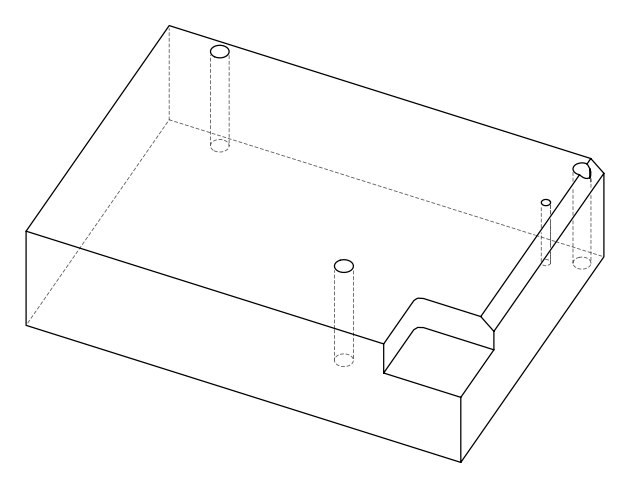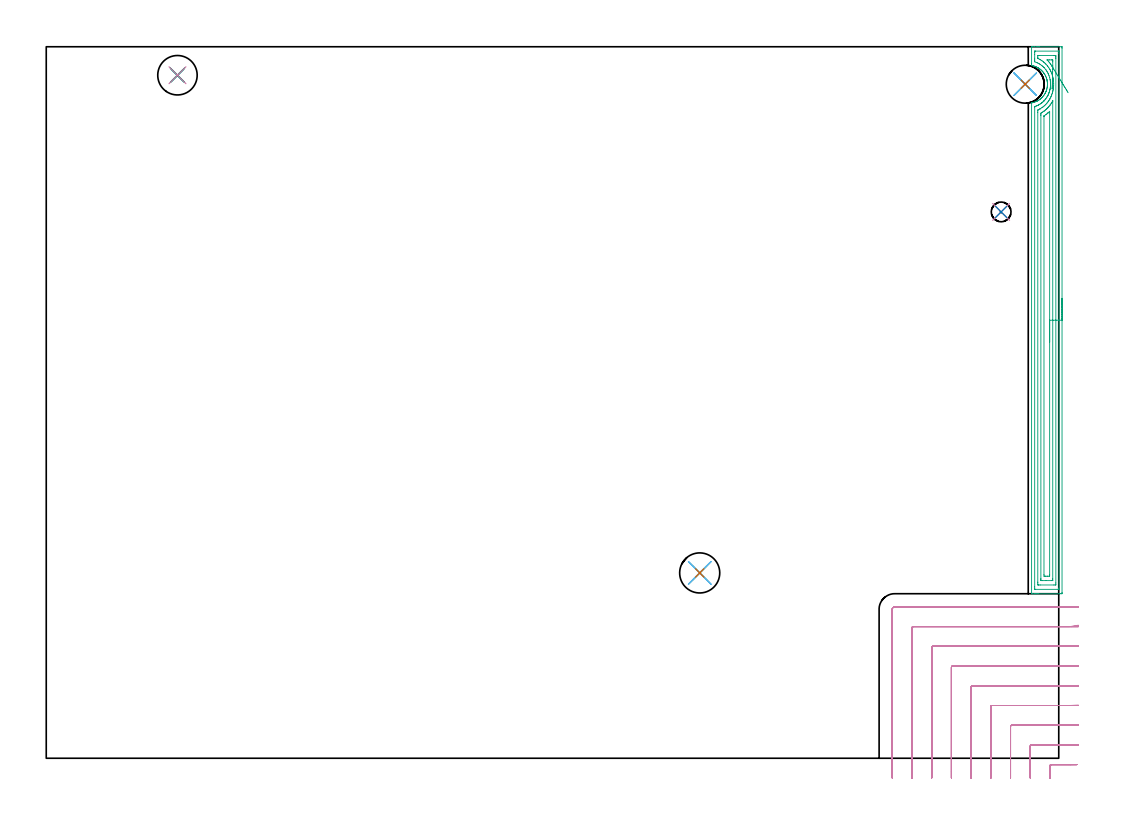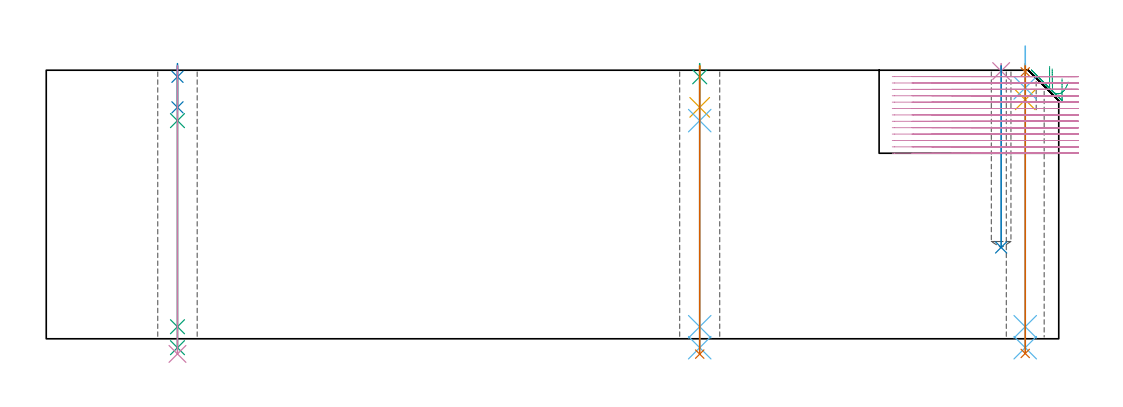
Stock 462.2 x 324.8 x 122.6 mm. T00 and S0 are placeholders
(PLAN: 16 operations, 12 tool changes, 38.6 min)
(1 SPOT_DRILL | STEP1HOLE | NXT0321_9005460120000 | 0.03 min | 4 mm3)
(2 SPOT_DRILL_1 | STEP1HOLE_1 | NXT0321_9005460120000 | 0.05 min | 182 mm3)
(3 SPOT_DRILL_2 | STEP1HOLE_2 | NXT0321_9005460120000 | 0.05 min | 182 mm3)
(4 SPOT_DRILL_3 | STEP1POCKET | NXT0321_9005460120000 | 0.03 min | 1 mm3)
(5 DRILL_BLIND_HOLE_INTO_CENTER | STEP1HOLE | UGT0301_485 | 0.06 min | 735 mm3)
(6 GUN_DRILL_THROUGH_HOLE | STEP1HOLE | UGT0307_008 | 0.67 min | 10855 mm3)
(7 DRILL_TO_ENLARGE_THROUGH_HOLE | STEP1HOLE | UGT0301_244 | 0.53 min | 17161 mm3)
(8 DRILL_BLIND_HOLE_INTO_CENTER_1 | STEP1HOLE_1 | NXT0301_084 | 0.08 min | 1386 mm3)
(9 GUN_DRILL_THROUGH_HOLE_1 | STEP1HOLE_1 | UGT0307_008 | 0.61 min | 10118 mm3)
(10 DRILL_TO_ENLARGE_THROUGH_HOLE_1 | STEP1HOLE_1 | UGT0301_046 | 0.53 min | 19449 mm3)
(11 DRILL_BLIND_HOLE_INTO_CENTER_2 | STEP1HOLE_2 | NXT0301_084 | 0.08 min | 1386 mm3)
(12 GUN_DRILL_THROUGH_HOLE_2 | STEP1HOLE_2 | UGT0307_008 | 0.61 min | 10118 mm3)
(13 DRILL_TO_ENLARGE_THROUGH_HOLE_2 | STEP1HOLE_2 | UGT0301_252 | 0.53 min | 20493 mm3)
(14 DRILL_BLIND_HOLE_INTO_CENTER_3 | STEP1POCKET | UGT0301_485 | 0.33 min | 4996 mm3)
(15 AREA_MILL | FG_CHAMFER_SURFACE | UGT0205_001 | 10.27 min | 24516 mm3)
(16 MILL_CORNER_NOTCH_RECTANGULAR | CORNER_NOTCH_RECTANGULAR | NXT0201_011 | Follow Part, ap 3, ae 75% | 24.11 min | 232336 mm3)
(TOOL NXT0321_9005460120000 | NC Spot Drill, 142deg, 12mm, Carbide, Uncoated | D12 PA142 FL30 Z2)
(TOOL UGT0301_485 | Carbide Drill 9.0 mm | D9 PA118 FL81 Z2)
(TOOL UGT0307_008 | Gun Drill 11 mm | D11 PA130 FL24 Z1)
(TOOL UGT0301_244 | Twist Drill 17.3 mm | D17.3 PA118 FL130 Z2)
(TOOL NXT0301_084 | Carbide Drill 11.3mm [860.1-1130-034A1-MM 2214] | D11.3 PA140 FL55 Z2)
(TOOL UGT0301_046 | Twist Drill 18 mm | D18 PA118 FL130 Z2)
(TOOL UGT0301_252 | Twist Drill 18.3 mm | D18.3 PA118 FL135 Z2)
(TOOL UGT0205_001 | Chamfer Mill 20 x 3 x 45 deg. | D20 FL50 Z2)
(TOOL NXT0201_011 | ENDMILL 12mm [2P460-1200-NA 1630] | D12 FL38 Z6)
(OP 1 SPOT_DRILL)
G17 G21 G94 G90
T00 M6
G54
G17 G0 G90 X446.9 Y307.7 S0 M3
G43 Z132.6 H0
G94 G81 G98 Z121.855 F250. R125.6
G80
M5
M2
(OP 2 SPOT_DRILL_1)
G17 G21 G94 G90
T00 M6
G54
G17 G0 G90 X59.9 Y311.8 S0 M3
G43 Z132.6 H0
G94 G81 G98 Z119.6 F250. R125.6
G80
M5
M2
(OP 3 SPOT_DRILL_2)
G17 G21 G94 G90
T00 M6
G54
G17 G0 G90 X298.3 Y84.6 S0 M3
G43 Z132.6 H0
G94 G81 G98 Z119.6 F250. R125.6
G80
M5
M2
(OP 4 SPOT_DRILL_3)
G17 G21 G94 G90
T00 M6
G54
G17 G0 G90 X435.9 Y249.4 S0 M3
G43 Z132.6 H0
G94 G81 G98 Z122.213 F250. R125.6
G80
M5
M2
(OP 5 DRILL_BLIND_HOLE_INTO_CENTER)
G17 G21 G94 G90
T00 M6
G54
G17 G0 G90 X446.9 Y307.7 S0 M3
G43 Z132.6 H0
G94 G81 G98 Z109.1 F250. R124.6
G80
M5
M2
(OP 6 GUN_DRILL_THROUGH_HOLE)
G17 G21 G94 G90
T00 M6
G54
G17 G0 G90 X446.9 Y307.7 M8
G43 Z133.629 H0
S716 M3
G94 G1 Z114.535 F125. M26
G4 X.084
Z5.5 F250.
G4 X.084
Z-4.065 F125.
G4 X.084
M5
M9
G0 Z133.629
M2
(OP 7 DRILL_TO_ENLARGE_THROUGH_HOLE)
G17 G21 G94 G90
T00 M6
G54
G17 G0 G90 X446.9 Y307.7 S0 M3
G43 Z132.6 H0
G94 G73 G98 Z-6.697 F250. Q16.162 R124.6
G80
M5
M2
(OP 8 DRILL_BLIND_HOLE_INTO_CENTER_1)
G17 G21 G94 G90
T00 M6
G54
G17 G0 G90 X59.9 Y311.8 S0 M3
G43 Z132.6 H1
G94 G81 G98 Z105.65 F250. R124.6
G80
M5
M2
(OP 9 GUN_DRILL_THROUGH_HOLE_1)
G17 G21 G94 G90
T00 M6
G54
G17 G0 G90 X59.9 Y311.8 M8
G43 Z132.6 H0
Z119.127
S716 M3
G94 G1 Z99.587 F125. M26
G4 X.084
Z5.5 F250.
G4 X.084
Z-4.065 F125.
G4 X.084
M5
M9
G0 Z119.127
Z132.6
M2
(OP 10 DRILL_TO_ENLARGE_THROUGH_HOLE_1)
G17 G21 G94 G90
T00 M6
G54
G17 G0 G90 X59.9 Y311.8 S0 M3
G43 Z132.6 H0
G94 G73 G98 Z-6.908 F250. Q16.188 R124.6
G80
M5
M2
(OP 11 DRILL_BLIND_HOLE_INTO_CENTER_2)
G17 G21 G94 G90
T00 M6
G54
G17 G0 G90 X298.3 Y84.6 S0 M3
G43 Z132.6 H1
G94 G81 G98 Z105.65 F250. R124.6
G80
M5
M2
(OP 12 GUN_DRILL_THROUGH_HOLE_2)
G17 G21 G94 G90
T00 M6
G54
G17 G0 G90 X298.3 Y84.6 M8
G43 Z132.6 H0
Z119.318
S716 M3
G94 G1 Z99.587 F125. M26
G4 X.084
Z5.5 F250.
G4 X.084
Z-4.065 F125.
G4 X.084
M5
M9
G0 Z119.318
Z132.6
M2
(OP 13 DRILL_TO_ENLARGE_THROUGH_HOLE_2)
G17 G21 G94 G90
T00 M6
G54
G17 G0 G90 X298.3 Y84.6 S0 M3
G43 Z132.6 H0
G94 G73 G98 Z-6.998 F250. Q16.2 R124.6
G80
M5
M2
(OP 14 DRILL_BLIND_HOLE_INTO_CENTER_3)
G17 G21 G94 G90
T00 M6
G54
G17 G0 G90 X435.9 Y249.4 S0 M3
G43 Z132.6 H0
G94 G81 G98 Z41.7 F250. R124.6
G80
M5
M2
(OP 15 AREA_MILL)
G17 G21 G94 G90
T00 M6
G54
G17 G0 G90 X463.7 Y209.95 S1061 M3
G43 Z132.6 H0
Z118.7
G94 G1 Y209.912 Z117.828 F250.
Y209.798 Z116.964
Y209.609 Z116.112
Y209.347 Z115.28
Y209.013 Z114.474
Y208.61 Z113.7
Y208.142 Z112.964
Y207.61 Z112.272
Y207.021 Z111.629
Y206.378 Z111.04
Y205.686 Z110.508
Y204.95 Z110.04
Y204.176 Z109.637
Y203.37 Z109.303
Y202.538 Z109.041
Y201.687 Z108.852
Y200.822 Z108.738
Y199.95 Z108.7
X463.699 Y75.723 Z108.701
X463.696 Y75.341 Z108.702
X463.693 Y75.11 Z108.705
X463.322 Y75.105 Z109.076
X462.711 Y75.1 Z109.687
X452.807 Z119.587
X452.276 Z120.12
X451.931 Z120.465
X451.4 Z120.996
X451.055 Z121.34
X450.098 Z122.301
X449.949 Y75.101 Z122.444
X449.89 Y75.103 Z122.501
X449.803 Y75.11 Z122.588
X449.8 Y75.276 Z122.6
Y299.153
X449.804 Y299.157 Z122.595
X449.818 Y299.167 Z122.581
X449.895 Y299.183 Z122.503
X450.178 Y299.252 Z122.217
X450.402 Y299.305 Z121.996
X450.788 Y299.397 Z121.611
X451.237 Y299.536 Z121.162
X451.68 Y299.706 Z120.718
X451.775 Y299.749 Z120.623
X451.931 Y299.818 Z120.465
X452.283 Y299.973 Z120.117
X452.418 Y300.046 Z119.982
X452.573 Y300.13 Z119.826
X452.807 Y300.271 Z119.591
X453.023 Y300.4 Z119.375
X453.245 Y300.548 Z119.152
X453.464 Y300.694 Z118.933
X453.699 Y300.866 Z118.699
X453.788 Y300.94 Z118.61
X454.033 Y301.143 Z118.366
X454.357 Y301.435 Z118.041
X454.458 Y301.536 Z117.939
X454.559 Y301.638 Z117.836
X454.655 Y301.732 Z117.744
X454.683 Y301.759 Z117.716
X454.972 Y302.086 Z117.427
X455.25 Y302.423 Z117.15
X455.42 Y302.652 Z116.979
X455.711 Y303.094 Z116.688
X455.728 Y303.123 Z116.671
X455.981 Y303.545 Z116.419
X456.02 Y303.619 Z116.38
X456.142 Y303.852 Z116.257
X456.237 Y304.068 Z116.159
X456.403 Y304.439 Z115.996
X456.43 Y304.515 Z115.966
X456.571 Y304.883 Z115.828
X456.712 Y305.332 Z115.686
X456.731 Y305.409 Z115.666
X456.825 Y305.777 Z115.574
X456.914 Y306.225 Z115.483
X456.924 Y306.302 Z115.47
X456.979 Y306.671 Z115.418
X456.989 Y306.766 Z115.408
X457.005 Y306.926 Z115.389
X457.024 Y307.093 Z115.374
X457.026 Y307.118 Z115.372
X457.032 Y307.196 Z115.365
X457.033 Y307.211 Z115.364
X457.038 Y307.392 Z115.36
X457.041 Y307.611 Z115.351
Y307.659 Z115.35
X457.04 Y307.821 Z115.353
Y307.931 Z115.357
X457.039 Y308.011
X457.035 Y308.09 Z115.359
X457.036 Y308.096
X457.034 Y308.119
X457.033 Y308.189 Z115.363
X457.026 Y308.29 Z115.374
X457.004 Y308.547 Z115.396
X456.959 Y308.904 Z115.437
X456.945 Y308.984 Z115.449
X456.921 Y309.129 Z115.477
X456.896 Y309.277 Z115.502
X456.884 Y309.351 Z115.515
X456.803 Y309.715 Z115.596
X456.785 Y309.797 Z115.614
X456.75 Y309.92 Z115.649
X456.658 Y310.245 Z115.74
X456.509 Y310.69 Z115.89
X456.334 Y311.124 Z116.065
X456.126 Y311.583 Z116.271
X455.875 Y312.034 Z116.522
X455.602 Y312.476 Z116.794
X455.543 Y312.559 Z116.852
X455.436 Y312.712 Z116.962
X455.328 Y312.864 Z117.07
X455.249 Y312.975 Z117.149
X455.091 Y313.175 Z117.306
X454.931 Y313.369 Z117.469
X454.854 Y313.452 Z117.546
X454.649 Y313.674 Z117.751
X454.521 Y313.802 Z117.879
X454.357 Y313.966 Z118.042
X454.121 Y314.179 Z118.275
X454.03 Y314.262 Z118.368
X453.923 Y314.346 Z118.477
X453.874 Y314.384 Z118.525
X453.683 Y314.531 Z118.712
X453.54 Y314.644 Z118.859
X453.465 Y314.702 Z118.934
X453.375 Y314.765 Z119.024
X453.245 Y314.854 Z119.151
X453.127 Y314.937 Z119.272
X453.12 Y314.942 Z119.28
X452.944 Y315.053 Z119.455
X452.807 Y315.139 Z119.589
X452.781 Y315.155 Z119.615
X452.63 Y315.24 Z119.77
X452.573 Y315.271 Z119.827
X452.452 Y315.332 Z119.948
X452.129 Y315.495 Z120.269
X451.931 Y315.583 Z120.467
X451.68 Y315.696 Z120.718
X451.236 Y315.864 Z121.162
X451.055 Y315.923 Z121.343
X450.788 Y316.01 Z121.611
X450.654 Y316.048 Z121.745
X449.895 Y316.217 Z122.503
X449.806 Y316.244 Z122.591
X449.8 Y317.026 Z122.6
Y324.624
X449.802 Y324.79 Z122.588
X449.947 Y324.797 Z122.446
X450.098 Y324.8 Z122.301
X450.363 Z122.036
X451.055 Z121.34
X452.276 Z120.12
X452.807 Z119.587
X453.418 Z118.977
X463.322 Z109.076
X463.59 Y324.797 Z108.807
X463.692 Y324.79 Z108.706
X463.699 Y324.686 Z108.699
X463.7 Y324.177 Z108.7
Y199.95
X462.286 Z110.114
X462.285 Y77.674 Z110.115
X462.284 Y77.511 Z110.116
X462.279 Y77.146 Z110.121
X462.278 Y77.11 Z110.122
X462.213 Y77.106 Z110.187
X462.106 Y77.102 Z110.294
X461.972 Y77.1 Z110.429
X451.456 Y77.101 Z120.944
X451.278 Y77.105 Z121.122
X451.246 Y77.109 Z121.154
X451.221 Y77.115 Z121.179
X451.22 Y77.155 Z121.18
X451.216 Y77.346 Z121.184
X451.215 Y77.511 Z121.185
X451.214 Y78.241 Z121.186
X451.215 Y297.202 Z121.185
X451.217 Y297.365 Z121.183
X451.219 Y297.455 Z121.181
X451.221 Y297.471 Z121.179
X451.257 Y297.487 Z121.143
X451.332 Y297.515 Z121.068
X451.518 Y297.58 Z120.882
X451.667 Y297.634 Z120.733
X451.931 Y297.739 Z120.469
X452.291 Y297.891 Z120.109
X452.807 Y298.124 Z119.593
X452.897 Y298.167 Z119.503
X453.068 Y298.259 Z119.332
X453.454 Y298.493 Z118.946
X453.683 Y298.639 Z118.717
X453.988 Y298.842 Z118.412
X454.425 Y299.153 Z117.975
X454.5 Y299.213 Z117.9
X454.559 Y299.264 Z117.841
X454.97 Y299.627 Z117.43
X455.42 Y300.046 Z116.98
X455.428 Y300.055 Z116.972
X455.436 Y300.063 Z116.964
X455.844 Y300.524 Z116.556
X456.196 Y300.94 Z116.204
X456.23 Y300.982 Z116.17
X456.247 Y301.006 Z116.153
X456.312 Y301.097 Z116.088
X456.606 Y301.533 Z115.794
X456.8 Y301.834 Z115.6
X456.947 Y302.08 Z115.453
X457.188 Y302.497 Z115.212
X457.267 Y302.647 Z115.133
X457.306 Y302.728 Z115.094
X457.542 Y303.261 Z114.858
X457.692 Y303.621 Z114.708
X457.754 Y303.78 Z114.646
X457.795 Y303.896 Z114.605
X458.003 Y304.515 Z114.397
X458.011 Y304.542 Z114.389
X458.017 Y304.563 Z114.383
X458.064 Y304.741 Z114.336
X458.19 Y305.281 Z114.21
X458.217 Y305.409 Z114.183
X458.281 Y305.744 Z114.119
X458.326 Y306.036 Z114.074
X458.364 Y306.302 Z114.036
X458.42 Y306.833 Z113.98
X458.442 Y307.196 Z113.958
X458.452 Y307.694 Z113.948
X458.447 Y308.09 Z113.953
X458.415 Y308.626 Z113.985
X458.379 Y308.984 Z114.021
X458.342 Y309.283 Z114.058
X458.283 Y309.654 Z114.117
X458.242 Y309.877 Z114.158
X458.064 Y310.655 Z114.336
X458.032 Y310.771 Z114.368
X458.019 Y310.818 Z114.381
X457.736 Y311.665 Z114.664
X457.507 Y312.233 Z114.893
X457.356 Y312.559 Z115.044
X457.188 Y312.895 Z115.212
X456.869 Y313.452 Z115.531
X456.654 Y313.8 Z115.746
X456.312 Y314.301 Z116.088
X456.28 Y314.346 Z116.12
X456.187 Y314.474 Z116.213
X455.526 Y315.24 Z116.874
X455.482 Y315.287 Z116.918
X455.436 Y315.333 Z116.964
X455.033 Y315.718 Z117.367
X454.56 Y316.133 Z117.84
X453.683 Y316.766 Z118.717
X453.266 Y317.027 Z119.134
X452.807 Y317.266 Z119.593
X452.356 Y317.487 Z120.044
X451.931 Y317.661 Z120.469
X451.231 Y317.921 Z121.169
X451.217 Y318.649 Z121.183
X451.216 Y318.815 Z121.184
X451.214 Y319.545 Z121.186
Y321.333
X451.215 Y322.226 Z121.185
X451.216 Y322.389 Z121.184
X451.221 Y322.754 Z121.179
X451.222 Y322.79 Z121.178
X451.287 Y322.794 Z121.113
X451.394 Y322.798 Z121.006
X451.529 Y322.8 Z120.871
X462.044 Y322.799 Z110.356
X462.222 Y322.795 Z110.178
X462.254 Y322.791 Z110.146
X462.279 Y322.785 Z110.121
X462.28 Y322.745 Z110.12
X462.284 Y322.554 Z110.116
X462.285 Y322.389 Z110.115
X462.286 Y321.659 Z110.114
Y199.95
X460.872 Z111.528
X460.871 Y80.01 Z111.529
X460.866 Y79.298 Z111.534
X460.865 Y79.123 Z111.535
X460.693 Y79.11 Z111.707
X460.01 Y79.101 Z112.39
X453.683 Y79.1 Z118.717
X452.998 Y79.104 Z119.402
X452.807 Y79.11 Z119.593
X452.635 Y79.125 Z119.765
X452.632 Y79.298 Z119.768
X452.63 Y79.479 Z119.77
X452.629 Y80.192 Z119.771
X452.628 Y80.374 Z119.772
X452.629 Y294.866 Z119.771
X452.631 Y295.578 Z119.769
X452.633 Y295.756 Z119.767
X452.638 Y295.93 Z119.762
X452.807 Y296.013 Z119.593
X453.11 Y296.162 Z119.29
X453.683 Y296.454 Z118.717
X453.695 Y296.46 Z118.705
X453.715 Y296.472 Z118.685
X454.559 Y297.012 Z117.841
X454.765 Y297.156 Z117.635
X455.056 Y297.365 Z117.344
X455.267 Y297.537 Z117.133
X455.436 Y297.68 Z116.964
X455.74 Y297.949 Z116.66
X456.073 Y298.259 Z116.327
X456.194 Y298.379 Z116.206
X456.312 Y298.502 Z116.088
X456.618 Y298.841 Z115.782
X456.892 Y299.153 Z115.508
X457.027 Y299.317 Z115.373
X457.188 Y299.523 Z115.212
X457.405 Y299.825 Z114.995
X457.559 Y300.046 Z114.841
X457.761 Y300.356 Z114.639
X458.064 Y300.841 Z114.336
X458.101 Y300.903 Z114.299
X458.122 Y300.94 Z114.278
X458.411 Y301.48 Z113.989
X458.577 Y301.834 Z113.823
X458.691 Y302.088 Z113.709
X458.941 Y302.668 Z113.459
X458.957 Y302.711 Z113.443
X458.963 Y302.728 Z113.437
X459.181 Y303.376 Z113.219
X459.262 Y303.621 Z113.138
X459.387 Y304.059 Z113.013
X459.498 Y304.515 Z112.902
X459.558 Y304.779 Z112.842
X459.676 Y305.409 Z112.724
X459.696 Y305.532 Z112.704
X459.8 Y306.302 Z112.6
X459.802 Y306.317 Z112.598
X459.817 Y306.455 Z112.583
X459.861 Y307.152 Z112.539
X459.862 Y307.196 Z112.538
X459.867 Y308.039 Z112.533
X459.865 Y308.09 Z112.535
X459.817 Y308.959 Z112.583
X459.814 Y308.984 Z112.586
X459.757 Y309.456 Z112.643
X459.698 Y309.877 Z112.702
X459.677 Y310.02 Z112.723
X459.601 Y310.428 Z112.799
X459.523 Y310.771 Z112.877
X459.429 Y311.167 Z112.971
X459.293 Y311.665 Z113.107
X459.043 Y312.454 Z113.357
X459.007 Y312.559 Z113.393
X458.989 Y312.608 Z113.411
X458.941 Y312.729 Z113.459
X458.631 Y313.452 Z113.769
X458.446 Y313.842 Z113.954
X458.182 Y314.346 Z114.218
X458.14 Y314.423 Z114.26
X458.064 Y314.551 Z114.336
X457.637 Y315.24 Z114.763
X457.188 Y315.874 Z115.212
X456.976 Y316.133 Z115.424
X456.312 Y316.897 Z116.088
X456.187 Y317.027 Z116.213
X455.802 Y317.396 Z116.598
X455.436 Y317.711 Z116.964
X455.183 Y317.921 Z117.217
X454.559 Y318.379 Z117.841
X454.312 Y318.557 Z118.088
X453.913 Y318.815 Z118.487
X453.683 Y318.943 Z118.717
X453.413 Y319.09 Z118.987
X452.807 Y319.385 Z119.593
X452.716 Y319.431 Z119.684
X452.659 Y319.461 Z119.741
X452.635 Y319.48 Z119.765
X452.634 Y319.527 Z119.766
X452.63 Y319.708 Z119.77
Y319.889
X452.634 Y320.602 Z119.766
X452.636 Y320.777 Z119.764
X452.807 Y320.79 Z119.593
X453.49 Y320.799 Z118.91
X459.817 Y320.8 Z112.583
X460.502 Y320.797 Z111.898
X460.693 Y320.79 Z111.707
X460.865 Y320.775 Z111.535
X460.868 Y320.602 Z111.532
X460.87 Y320.421 Z111.53
X460.871 Y319.708 Z111.529
X460.872 Y319.526 Z111.528
Y199.95
X459.457 Z112.943
Y81.979
X459.456 Y81.453 Z112.944
X459.454 Y81.277 Z112.946
X459.45 Y81.137 Z112.95
X459.446 Y81.109 Z112.954
X459.425 Y81.107 Z112.975
X459.372 Y81.104 Z113.028
X458.941 Y81.1 Z113.459
X456.312 Z116.088
X454.545 Z117.855
X454.131 Y81.11 Z118.269
X454.049 Y81.124 Z118.351
X454.046 Y81.183 Z118.354
X454.045 Y81.245 Z118.355
X454.043 Y81.612 Z118.357
Y81.979
Y293.424
X454.044 Y293.79 Z118.356
X454.047 Y294.313 Z118.353
X454.05 Y294.494 Z118.35
X454.559 Y294.815 Z117.841
X455.017 Y295.111 Z117.383
X455.436 Y295.392 Z116.964
X455.544 Y295.468 Z116.856
X455.693 Y295.578 Z116.707
X456.035 Y295.86 Z116.365
X456.312 Y296.095 Z116.088
X456.509 Y296.27 Z115.891
X456.728 Y296.472 Z115.672
X456.962 Y296.703 Z115.438
X457.188 Y296.934 Z115.212
X457.394 Y297.156 Z115.006
X457.582 Y297.365 Z114.818
X457.805 Y297.63 Z114.595
X458.064 Y297.946 Z114.336
X458.199 Y298.121 Z114.201
X458.3 Y298.259 Z114.1
X458.564 Y298.643 Z113.836
X458.903 Y299.153 Z113.497
X458.918 Y299.176 Z113.482
X459.437 Y300.071 Z112.963
X459.448 Y300.086 Z112.952
X459.453 Y300.091 Z112.947
X459.456 Y300.071 Z112.944
X459.457 Y300.046 Z112.943
Y300.006
Y199.95
X458.043 Z114.357
Y83.767
X458.039 Y83.331 Z114.361
X458.036 Y83.122 Z114.364
X457.832 Y83.109 Z114.568
X457.188 Y83.102 Z115.212
X456.965 Y83.1 Z115.435
X456.312 Y83.101 Z116.088
X456.088 Y83.102 Z116.312
X455.576 Y83.11 Z116.824
X455.464 Y83.126 Z116.936
X455.457 Y83.767 Z116.943
Y292.897
X455.462 Y293.114 Z116.938
X455.464 Y293.166 Z116.936
X455.471 Y293.186 Z116.929
X455.494 Y293.205 Z116.906
X455.584 Y293.269 Z116.816
X456.332 Y293.79 Z116.068
X456.805 Y294.182 Z115.595
X457.188 Y294.507 Z115.212
X457.282 Y294.589 Z115.118
X457.386 Y294.684 Z115.014
X457.992 Y295.273 Z114.409
X458.019 Y295.297 Z114.381
X458.032 Y295.308 Z114.368
X458.036 Y295.292 Z114.364
X458.043 Y294.684 Z114.357
Y199.95
Y199.078 Z114.395
Y198.214 Z114.509
Y197.362 Z114.698
Y196.53 Z114.96
Y195.724 Z115.294
Y194.95 Z115.697
Y194.214 Z116.165
Y193.522 Z116.696
Y192.879 Z117.286
Y192.29 Z117.929
Y191.759 Z118.621
Y191.29 Z119.357
Y190.887 Z120.131
Y190.553 Z120.937
Y190.291 Z121.769
Y190.102 Z122.62
Y189.988 Z123.485
Y189.95 Z124.357
G0 Z132.6
X466.479 Y303.826
Z117.197
G1 X466.251 Y304.199 Z116.442
X465.99 Y304.626 Z115.727
X465.698 Y305.105 Z115.059
X465.377 Y305.631 Z114.443
X465.028 Y306.202 Z113.882
X464.656 Y306.812 Z113.382
X464.262 Y307.457 Z112.946
X463.85 Y308.132 Z112.578
X463.423 Y308.832 Z112.28
X462.984 Y309.551 Z112.054
X462.536 Y310.285 Z111.903
X462.084 Y311.026 Z111.827
X461.629 Y311.771
X461.176 Y312.513 Z111.904
X460.729 Y313.246 Z112.056
X460.29 Y313.965 Z112.282
X459.863 Y314.665 Z112.58
X459.451 Y315.34 Z112.949
X459.3 Y315.586 Z113.1
X459.2 Y315.752 Z113.2
X459.021 Y316.052 Z113.379
X458.971 Y316.133 Z113.429
X458.611 Y316.69 Z113.789
X458.372 Y317.027 Z114.028
X458.064 Y317.446 Z114.336
X457.664 Y317.921 Z114.736
X457.188 Y318.467 Z115.212
X456.989 Y318.676 Z115.411
X456.923 Y318.747 Z115.477
X456.896 Y318.779 Z115.504
X456.888 Y318.792 Z115.512
X456.987 Y318.796 Z115.413
X457.188 Y318.8 Z115.212
X457.202 Z115.198
X458.064 Z114.336
X458.955 Z113.445
X459.369 Y318.79 Z113.031
X459.451 Y318.776 Z112.949
X459.454 Y318.717 Z112.946
X459.455 Y318.655 Z112.945
X459.457 Y318.288 Z112.943
Y317.921
Y316.133
Y315.944
X459.456 Y315.608 Z112.944
X459.454 Y315.471 Z112.946
X459.451 Y315.34 Z112.949
X459.429 Y314.47 Z113.009
X459.407 Y313.608 Z113.145
X459.386 Y312.761 Z113.355
X459.366 Y311.937 Z113.638
X459.346 Y311.139 Z113.991
X459.327 Y310.376 Z114.413
X459.309 Y309.652 Z114.9
X459.292 Y308.974 Z115.448
X459.276 Y308.346 Z116.054
X459.262 Y307.773 Z116.711
X459.249 Y307.259 Z117.417
X459.238 Y306.809 Z118.164
X459.228 Y306.426 Z118.947
X459.22 Y306.113 Z119.761
X459.214 Y305.871 Z120.6
X459.21 Y305.704 Z121.456
X459.208 Y305.611 Z122.323
X459.207 Y305.595 Z123.196
G0 Z132.6
M5
M2
(OP 16 MILL_CORNER_NOTCH_RECTANGULAR)
G17 G21 G94 G90
T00 M6
G54
G17 G0 G90 X470.455 Y-2.863 S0 M3
G43 Z132.602 H1
Z119.686
G94 G1 X467.455 Y-2.896 F250.
G2 X466.666 Y-2.9 R72. F500.
G1 X458.795
G3 X458.2 Y-3.495 R0.6
G1 Y-6.
Y-9. F250.
G0 Z132.602
X471.199 Y6.192
Z119.686
G1 X468.2 Y6.119
G2 X466.666 Y6.1 R63. F500.
G1 X449.795
G3 X449.2 Y5.505 R0.6
G1 Y-6.
Y-9. F250.
G0 Z132.602
X471.199 Y15.207
Z119.686
G1 X468.2 Y15.122
G2 X466.666 Y15.1 R54. F500.
G1 X440.795
G3 X440.2 Y14.505 R0.6
G1 Y-6.
Y-9. F250.
G0 Z132.602
X471.198 Y24.228
Z119.686
G1 X468.2 Y24.126
G2 X466.666 Y24.1 R45. F500.
G1 X431.795
G3 X431.2 Y23.505 R0.6
G1 Y-6.
Y-9. F250.
G0 Z132.602
X471.197 Y33.261
Z119.686
G1 X468.2 Y33.133
G2 X466.666 Y33.1 R36. F500.
G1 X422.796
G3 X422.2 Y32.504 R0.6
G1 Y-6.
Y-9. F250.
G0 Z132.602
X471.195 Y42.314
Z119.686
G1 X468.2 Y42.144
G2 X466.666 Y42.1 R27. F500.
G1 X413.796
G3 X413.2 Y41.504 R0.6
G1 Y-6.
Y-9. F250.
G0 Z132.602
X471.189 Y51.421
Z119.686
G1 X468.2 Y51.166
G2 X466.666 Y51.1 R18. F500.
G1 X404.796
G3 X404.2 Y50.504 R0.6
G1 Y-6.
Y-9. F250.
G0 Z132.602
X471.156 Y60.743
Z119.686
G1 X468.2 Y60.232
G2 X466.666 Y60.1 R9. F500.
G1 X395.796
G3 X395.2 Y59.504 R0.6
G1 Y-6.
Y-9. F250.
G0 Z132.602
X469.666 Y69.1
Z119.686
G1 X466.666
X387.3 F500.
G3 X386.2 Y68. R1.1
G1 Y-6.
Y-9. F250.
G0 Z132.602
X470.453 Y-2.884
Z116.771
G1 X467.453 Y-2.899
X467.095 Y-2.9 F500.
X458.795
G3 X458.2 Y-3.495 R0.6
G1 Y-6.
Y-9. F250.
G0 Z132.602
X471.2 Y6.162
Z116.771
G1 X468.2 Y6.11
G2 X467.095 Y6.1 R63. F500.
G1 X449.795
G3 X449.2 Y5.505 R0.6
G1 Y-6.
Y-9. F250.
G0 Z132.602
X471.199 Y15.173
Z116.771
G1 X468.2 Y15.111
G2 X467.095 Y15.1 R54. F500.
G1 X440.795
G3 X440.2 Y14.505 R0.6
G1 Y-6.
Y-9. F250.
G0 Z132.602
X471.199 Y24.187
Z116.771
G1 X468.2 Y24.114
G2 X467.095 Y24.1 R45. F500.
G1 X431.795
G3 X431.2 Y23.505 R0.6
G1 Y-6.
Y-9. F250.
G0 Z132.602
X471.199 Y33.209
Z116.771
G1 X468.2 Y33.117
G2 X467.095 Y33.1 R36. F500.
G1 X422.796
G3 X422.2 Y32.504 R0.6
G1 Y-6.
Y-9. F250.
G0 Z132.602
X471.197 Y42.245
Z116.771
G1 X468.2 Y42.123
G2 X467.095 Y42.1 R27. F500.
G1 X413.796
G3 X413.2 Y41.504 R0.6
G1 Y-6.
Y-9. F250.
G0 Z132.602
X471.194 Y51.318
Z116.771
G1 X468.2 Y51.134
G2 X467.095 Y51.1 R18. F500.
G1 X404.796
G3 X404.2 Y50.504 R0.6
G1 Y-6.
Y-9. F250.
G0 Z132.602
X471.177 Y60.537
Z116.771
G1 X468.2 Y60.168
G2 X467.095 Y60.1 R9. F500.
G1 X395.796
G3 X395.2 Y59.504 R0.6
G1 Y-6.
Y-9. F250.
G0 Z132.602
X470.095 Y69.1
Z116.771
G1 X467.095
X387.3 F500.
G3 X386.2 Y68. R1.1
G1 Y-6.
Y-9. F250.
G0 Z132.602
X470.453 Y-2.9
Z113.855
G1 X467.453
X458.795 F500.
G3 X458.2 Y-3.495 R0.6
G1 Y-6.
Y-9. F250.
G0 Z132.602
X471.2 Y6.101
Z113.855
G1 X468.2 Y6.1
X458.795 F500.
X449.795
G3 X449.2 Y5.505 R0.6
G1 Y-6.
Y-9. F250.
G0 Z132.602
X471.2 Y15.101
Z113.855
G1 X468.2 Y15.1
X449.795 F500.
X440.795
G3 X440.2 Y14.505 R0.6
G1 Y-6.
Y-9. F250.
G0 Z132.602
X471.2 Y24.101
Z113.855
G1 X468.2 Y24.1
X440.795 F500.
X431.795
G3 X431.2 Y23.505 R0.6
G1 Y-6.
Y-9. F250.
G0 Z132.602
X471.2 Y33.102
Z113.855
G1 X468.2 Y33.1
X431.795 F500.
X422.796
G3 X422.2 Y32.504 R0.6
G1 Y-6.
Y-9. F250.
G0 Z132.602
X471.2 Y42.102
Z113.855
G1 X468.2 Y42.1
X422.796 F500.
X413.796
G3 X413.2 Y41.504 R0.6
G1 Y-6.
Y-9. F250.
G0 Z132.602
X471.2 Y51.104
Z113.855
G1 X468.2 Y51.1
X413.796 F500.
X404.796
G3 X404.2 Y50.504 R0.6
G1 Y-6.
Y-9. F250.
G0 Z132.602
X471.2 Y60.107
Z113.855
G1 X468.2 Y60.1
X404.796 F500.
X395.796
G3 X395.2 Y59.504 R0.6
G1 Y-6.
Y-9. F250.
G0 Z132.602
X471.178 Y69.1
Z113.855
G1 X468.178
X387.3 F500.
G3 X386.2 Y68. R1.1
G1 Y-6.
Y-9. F250.
G0 Z132.602
X470.453 Y-2.9
Z110.94
G1 X467.453
X458.795 F500.
G3 X458.2 Y-3.495 R0.6
G1 Y-6.
Y-9. F250.
G0 Z132.602
X471.2 Y6.1
Z110.94
G1 X468.2
X449.795 F500.
G3 X449.2 Y5.505 R0.6
G1 Y-6.
Y-9. F250.
G0 Z132.602
X471.2 Y15.1
Z110.94
G1 X468.2
X440.795 F500.
G3 X440.2 Y14.505 R0.6
G1 Y-6.
Y-9. F250.
G0 Z132.602
X471.2 Y24.1
Z110.94
G1 X468.2
X431.795 F500.
G3 X431.2 Y23.505 R0.6
G1 Y-6.
Y-9. F250.
G0 Z132.602
X471.2 Y33.1
Z110.94
G1 X468.2
X422.796 F500.
G3 X422.2 Y32.504 R0.6
G1 Y-6.
Y-9. F250.
G0 Z132.602
X471.2 Y42.1
Z110.94
G1 X468.2
X413.796 F500.
G3 X413.2 Y41.504 R0.6
G1 Y-6.
Y-9. F250.
G0 Z132.602
X471.2 Y51.1
Z110.94
G1 X468.2
X404.796 F500.
G3 X404.2 Y50.504 R0.6
G1 Y-6.
Y-9. F250.
G0 Z132.602
X471.2 Y60.1
Z110.94
G1 X468.2
X395.796 F500.
G3 X395.2 Y59.504 R0.6
G1 Y-6.
Y-9. F250.
G0 Z132.602
X471.2 Y69.1
Z110.94
G1 X468.2
X387.3 F500.
G3 X386.2 Y68. R1.1
G1 Y-6.
Y-9. F250.
G0 Z132.602
X470.453 Y-2.9
Z108.024
G1 X467.453
X458.795 F500.
G3 X458.2 Y-3.495 R0.6
G1 Y-6.
Y-9. F250.
G0 Z132.602
X471.2 Y6.1
Z108.024
G1 X468.2
X449.795 F500.
G3 X449.2 Y5.505 R0.6
G1 Y-6.
Y-9. F250.
G0 Z132.602
X471.2 Y15.1
Z108.024
G1 X468.2
X440.795 F500.
G3 X440.2 Y14.505 R0.6
G1 Y-6.
Y-9. F250.
G0 Z132.602
X471.2 Y24.1
Z108.024
G1 X468.2
X431.795 F500.
G3 X431.2 Y23.505 R0.6
G1 Y-6.
Y-9. F250.
G0 Z132.602
X471.2 Y33.1
Z108.024
G1 X468.2
X422.796 F500.
G3 X422.2 Y32.504 R0.6
G1 Y-6.
Y-9. F250.
G0 Z132.602
X471.2 Y42.1
Z108.024
G1 X468.2
X413.796 F500.
G3 X413.2 Y41.504 R0.6
G1 Y-6.
Y-9. F250.
G0 Z132.602
X471.2 Y51.1
Z108.024
G1 X468.2
X404.796 F500.
G3 X404.2 Y50.504 R0.6
G1 Y-6.
Y-9. F250.
G0 Z132.602
X471.2 Y60.1
Z108.024
G1 X468.2
X395.796 F500.
G3 X395.2 Y59.504 R0.6
G1 Y-6.
Y-9. F250.
G0 Z132.602
X471.2 Y69.1
Z108.024
G1 X468.2
X387.3 F500.
G3 X386.2 Y68. R1.1
G1 Y-6.
Y-9. F250.
G0 Z132.602
X470.453 Y-2.9
Z105.109
G1 X467.453
X458.795 F500.
G3 X458.2 Y-3.495 R0.6
G1 Y-6.
Y-9. F250.
G0 Z132.602
X471.2 Y6.1
Z105.109
G1 X468.2
X449.795 F500.
G3 X449.2 Y5.505 R0.6
G1 Y-6.
Y-9. F250.
G0 Z132.602
X471.2 Y15.1
Z105.109
G1 X468.2
X440.795 F500.
G3 X440.2 Y14.505 R0.6
G1 Y-6.
Y-9. F250.
G0 Z132.602
X471.2 Y24.1
Z105.109
G1 X468.2
X431.795 F500.
G3 X431.2 Y23.505 R0.6
G1 Y-6.
Y-9. F250.
G0 Z132.602
X471.2 Y33.1
Z105.109
G1 X468.2
X422.796 F500.
G3 X422.2 Y32.504 R0.6
G1 Y-6.
Y-9. F250.
G0 Z132.602
X471.2 Y42.1
Z105.109
G1 X468.2
X413.796 F500.
G3 X413.2 Y41.504 R0.6
G1 Y-6.
Y-9. F250.
G0 Z132.602
X471.2 Y51.1
Z105.109
G1 X468.2
X404.796 F500.
G3 X404.2 Y50.504 R0.6
G1 Y-6.
Y-9. F250.
G0 Z132.602
X471.2 Y60.1
Z105.109
G1 X468.2
X395.796 F500.
G3 X395.2 Y59.504 R0.6
G1 Y-6.
Y-9. F250.
G0 Z132.602
X471.2 Y69.1
Z105.109
G1 X468.2
X387.3 F500.
G3 X386.2 Y68. R1.1
G1 Y-6.
Y-9. F250.
G0 Z132.602
X470.453 Y-2.9
Z102.193
G1 X467.453
X458.795 F500.
G3 X458.2 Y-3.495 R0.6
G1 Y-6.
Y-9. F250.
G0 Z132.602
X471.2 Y6.1
Z102.193
G1 X468.2
X449.795 F500.
G3 X449.2 Y5.505 R0.6
G1 Y-6.
Y-9. F250.
G0 Z132.602
X471.2 Y15.1
Z102.193
G1 X468.2
X440.795 F500.
G3 X440.2 Y14.505 R0.6
G1 Y-6.
Y-9. F250.
G0 Z132.602
X471.2 Y24.1
Z102.193
G1 X468.2
X431.795 F500.
G3 X431.2 Y23.505 R0.6
G1 Y-6.
Y-9. F250.
G0 Z132.602
X471.2 Y33.1
Z102.193
G1 X468.2
X422.796 F500.
G3 X422.2 Y32.504 R0.6
G1 Y-6.
Y-9. F250.
G0 Z132.602
X471.2 Y42.1
Z102.193
G1 X468.2
X413.796 F500.
G3 X413.2 Y41.504 R0.6
G1 Y-6.
Y-9. F250.
G0 Z132.602
X471.2 Y51.1
Z102.193
G1 X468.2
X404.796 F500.
G3 X404.2 Y50.504 R0.6
G1 Y-6.
Y-9. F250.
G0 Z132.602
X471.2 Y60.1
Z102.193
G1 X468.2
X395.796 F500.
G3 X395.2 Y59.504 R0.6
G1 Y-6.
Y-9. F250.
G0 Z132.602
X471.2 Y69.1
Z102.193
G1 X468.2
X387.3 F500.
G3 X386.2 Y68. R1.1
G1 Y-6.
Y-9. F250.
G0 Z132.602
X470.453 Y-2.9
Z99.278
G1 X467.453
X458.795 F500.
G3 X458.2 Y-3.495 R0.6
G1 Y-6.
Y-9. F250.
G0 Z132.602
X471.2 Y6.1
Z99.278
G1 X468.2
X449.795 F500.
G3 X449.2 Y5.505 R0.6
G1 Y-6.
Y-9. F250.
G0 Z132.602
X471.2 Y15.1
Z99.278
G1 X468.2
X440.795 F500.
G3 X440.2 Y14.505 R0.6
G1 Y-6.
Y-9. F250.
G0 Z132.602
X471.2 Y24.1
Z99.278
G1 X468.2
X431.795 F500.
G3 X431.2 Y23.505 R0.6
G1 Y-6.
Y-9. F250.
G0 Z132.602
X471.2 Y33.1
Z99.278
G1 X468.2
X422.796 F500.
G3 X422.2 Y32.504 R0.6
G1 Y-6.
Y-9. F250.
G0 Z132.602
X471.2 Y42.1
Z99.278
G1 X468.2
X413.796 F500.
G3 X413.2 Y41.504 R0.6
G1 Y-6.
Y-9. F250.
G0 Z132.602
X471.2 Y51.1
Z99.278
G1 X468.2
X404.796 F500.
G3 X404.2 Y50.504 R0.6
G1 Y-6.
Y-9. F250.
G0 Z132.602
X471.2 Y60.1
Z99.278
G1 X468.2
X395.796 F500.
G3 X395.2 Y59.504 R0.6
G1 Y-6.
Y-9. F250.
G0 Z132.602
X471.2 Y69.1
Z99.278
G1 X468.2
X387.3 F500.
G3 X386.2 Y68. R1.1
G1 Y-6.
Y-9. F250.
G0 Z132.602
X470.453 Y-2.9
Z96.362
G1 X467.453
X458.795 F500.
G3 X458.2 Y-3.495 R0.6
G1 Y-6.
Y-9. F250.
G0 Z132.602
X471.2 Y6.1
Z96.362
G1 X468.2
X449.795 F500.
G3 X449.2 Y5.505 R0.6
G1 Y-6.
Y-9. F250.
G0 Z132.602
X471.2 Y15.1
Z96.362
G1 X468.2
X440.795 F500.
G3 X440.2 Y14.505 R0.6
G1 Y-6.
Y-9. F250.
G0 Z132.602
X471.2 Y24.1
Z96.362
G1 X468.2
X431.795 F500.
G3 X431.2 Y23.505 R0.6
G1 Y-6.
Y-9. F250.
G0 Z132.602
X471.2 Y33.1
Z96.362
G1 X468.2
X422.796 F500.
G3 X422.2 Y32.504 R0.6
G1 Y-6.
Y-9. F250.
G0 Z132.602
X471.2 Y42.1
Z96.362
G1 X468.2
X413.796 F500.
G3 X413.2 Y41.504 R0.6
G1 Y-6.
Y-9. F250.
G0 Z132.602
X471.2 Y51.1
Z96.362
G1 X468.2
X404.796 F500.
G3 X404.2 Y50.504 R0.6
G1 Y-6.
Y-9. F250.
G0 Z132.602
X471.2 Y60.1
Z96.362
G1 X468.2
X395.796 F500.
G3 X395.2 Y59.504 R0.6
G1 Y-6.
Y-9. F250.
G0 Z132.602
X471.2 Y69.1
Z96.362
G1 X468.2
X387.3 F500.
G3 X386.2 Y68. R1.1
G1 Y-6.
Y-9. F250.
G0 Z132.602
X470.453 Y-2.9
Z93.447
G1 X467.453
X458.795 F500.
G3 X458.2 Y-3.495 R0.6
G1 Y-6.
Y-9. F250.
G0 Z132.602
X471.2 Y6.1
Z93.447
G1 X468.2
X449.795 F500.
G3 X449.2 Y5.505 R0.6
G1 Y-6.
Y-9. F250.
G0 Z132.602
X471.2 Y15.1
Z93.447
G1 X468.2
X440.795 F500.
G3 X440.2 Y14.505 R0.6
G1 Y-6.
Y-9. F250.
G0 Z132.602
X471.2 Y24.1
Z93.447
G1 X468.2
X431.795 F500.
G3 X431.2 Y23.505 R0.6
G1 Y-6.
Y-9. F250.
G0 Z132.602
X471.2 Y33.1
Z93.447
G1 X468.2
X422.796 F500.
G3 X422.2 Y32.504 R0.6
G1 Y-6.
Y-9. F250.
G0 Z132.602
X471.2 Y42.1
Z93.447
G1 X468.2
X413.796 F500.
G3 X413.2 Y41.504 R0.6
G1 Y-6.
Y-9. F250.
G0 Z132.602
X471.2 Y51.1
Z93.447
G1 X468.2
X404.796 F500.
G3 X404.2 Y50.504 R0.6
G1 Y-6.
Y-9. F250.
G0 Z132.602
X471.2 Y60.1
Z93.447
G1 X468.2
X395.796 F500.
G3 X395.2 Y59.504 R0.6
G1 Y-6.
Y-9. F250.
G0 Z132.602
X471.2 Y69.1
Z93.447
G1 X468.2
X387.3 F500.
G3 X386.2 Y68. R1.1
G1 Y-6.
Y-9. F250.
G0 Z132.602
X470.453 Y-2.9
Z90.531
G1 X467.453
X458.795 F500.
G3 X458.2 Y-3.495 R0.6
G1 Y-6.
Y-9. F250.
G0 Z132.602
X471.2 Y6.1
Z90.531
G1 X468.2
X449.795 F500.
G3 X449.2 Y5.505 R0.6
G1 Y-6.
Y-9. F250.
G0 Z132.602
X471.2 Y15.1
Z90.531
G1 X468.2
X440.795 F500.
G3 X440.2 Y14.505 R0.6
G1 Y-6.
Y-9. F250.
G0 Z132.602
X471.2 Y24.1
Z90.531
G1 X468.2
X431.795 F500.
G3 X431.2 Y23.505 R0.6
G1 Y-6.
Y-9. F250.
G0 Z132.602
X471.2 Y33.1
Z90.531
G1 X468.2
X422.796 F500.
G3 X422.2 Y32.504 R0.6
G1 Y-6.
Y-9. F250.
G0 Z132.602
X471.2 Y42.1
Z90.531
G1 X468.2
X413.796 F500.
G3 X413.2 Y41.504 R0.6
G1 Y-6.
Y-9. F250.
G0 Z132.602
X471.2 Y51.1
Z90.531
G1 X468.2
X404.796 F500.
G3 X404.2 Y50.504 R0.6
G1 Y-6.
Y-9. F250.
G0 Z132.602
X471.2 Y60.1
Z90.531
G1 X468.2
X395.796 F500.
G3 X395.2 Y59.504 R0.6
G1 Y-6.
Y-9. F250.
G0 Z132.602
X471.2 Y69.1
Z90.531
G1 X468.2
X387.3 F500.
G3 X386.2 Y68. R1.1
G1 Y-6.
Y-9. F250.
G0 Z132.602
X470.453 Y-2.9
Z87.616
G1 X467.453
X458.795 F500.
G3 X458.2 Y-3.495 R0.6
G1 Y-6.
Y-9. F250.
G0 Z132.602
X471.2 Y6.1
Z87.616
G1 X468.2
X449.795 F500.
G3 X449.2 Y5.505 R0.6
G1 Y-6.
Y-9. F250.
G0 Z132.602
X471.2 Y15.1
Z87.616
G1 X468.2
X440.795 F500.
G3 X440.2 Y14.505 R0.6
G1 Y-6.
Y-9. F250.
G0 Z132.602
X471.2 Y24.1
Z87.616
G1 X468.2
X431.795 F500.
G3 X431.2 Y23.505 R0.6
G1 Y-6.
Y-9. F250.
G0 Z132.602
X471.2 Y33.1
Z87.616
G1 X468.2
X422.796 F500.
G3 X422.2 Y32.504 R0.6
G1 Y-6.
Y-9. F250.
G0 Z132.602
X471.2 Y42.1
Z87.616
G1 X468.2
X413.796 F500.
G3 X413.2 Y41.504 R0.6
G1 Y-6.
Y-9. F250.
G0 Z132.602
X471.2 Y51.1
Z87.616
G1 X468.2
X404.796 F500.
G3 X404.2 Y50.504 R0.6
G1 Y-6.
Y-9. F250.
G0 Z132.602
X471.2 Y60.1
Z87.616
G1 X468.2
X395.796 F500.
G3 X395.2 Y59.504 R0.6
G1 Y-6.
Y-9. F250.
G0 Z132.602
X471.2 Y69.1
Z87.616
G1 X468.2
X387.3 F500.
G3 X386.2 Y68. R1.1
G1 Y-6.
Y-9. F250.
G0 Z132.602
X470.453 Y-2.9
Z84.7
G1 X467.453
X458.795 F500.
G3 X458.2 Y-3.495 R0.6
G1 Y-6.
Y-9. F250.
G0 Z132.602
X471.2 Y6.1
Z84.7
G1 X468.2
X449.795 F500.
G3 X449.2 Y5.505 R0.6
G1 Y-6.
Y-9. F250.
G0 Z132.602
X471.2 Y15.1
Z84.7
G1 X468.2
X440.795 F500.
G3 X440.2 Y14.505 R0.6
G1 Y-6.
Y-9. F250.
G0 Z132.602
X471.2 Y24.1
Z84.7
G1 X468.2
X431.795 F500.
G3 X431.2 Y23.505 R0.6
G1 Y-6.
Y-9. F250.
G0 Z132.602
X471.2 Y33.1
Z84.7
G1 X468.2
X422.796 F500.
G3 X422.2 Y32.504 R0.6
G1 Y-6.
Y-9. F250.
G0 Z132.602
X471.2 Y42.1
Z84.7
G1 X468.2
X413.796 F500.
G3 X413.2 Y41.504 R0.6
G1 Y-6.
Y-9. F250.
G0 Z132.602
X471.2 Y51.1
Z84.7
G1 X468.2
X404.796 F500.
G3 X404.2 Y50.504 R0.6
G1 Y-6.
Y-9. F250.
G0 Z132.602
X471.2 Y60.1
Z84.7
G1 X468.2
X395.796 F500.
G3 X395.2 Y59.504 R0.6
G1 Y-6.
Y-9. F250.
G0 Z132.602
X471.2 Y69.1
Z84.7
G1 X468.2
X387.3 F500.
G3 X386.2 Y68. R1.1
G1 Y-6.
Y-9. F250.
G0 Z132.602
M5
M2
